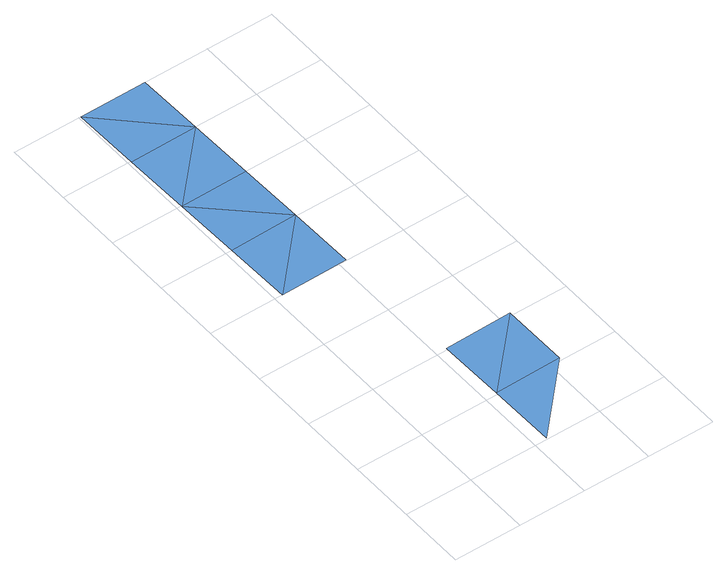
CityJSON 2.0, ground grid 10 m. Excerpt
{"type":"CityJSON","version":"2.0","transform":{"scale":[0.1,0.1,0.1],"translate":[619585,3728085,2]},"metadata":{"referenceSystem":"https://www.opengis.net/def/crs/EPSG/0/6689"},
"CityObjects":{
"waterbody1":{"type":"WaterBody","attributes":{"name":"福岡県津波浸水想定図","class":"1140","function":"2","WaterBodyTsunamiRiskAttribute.description":"1","WaterBodyTsunamiRiskAttribute.rank":"3"},"geometry":[{"type":"MultiSurface","lod":"1","boundaries":[[[0,1,2]]]}]},
"waterbody2":{"type":"WaterBody","attributes":{"name":"福岡県津波浸水想定図","class":"1140","function":"2","WaterBodyTsunamiRiskAttribute.description":"1","WaterBodyTsunamiRiskAttribute.rank":"2"},"geometry":[{"type":"MultiSurface","lod":"1","boundaries":[[[3,4,5]],[[4,6,5]],[[7,2,8]],[[3,9,4]],[[4,10,6]],[[2,1,8]],[[11,12,13]],[[11,6,12]],[[6,10,12]],[[13,12,14]]]}]}
},
"vertices":[
[118,1,6],[216,103,6],[117,101,6],
[11,399,5],[109,501,5],[9,499,5],[7,599,4],[115,201,6],[215,203,6],[111,401,5],[107,600,4],[5,699,4],[105,700,4],[3,799,4],[103,800,4]
]}
